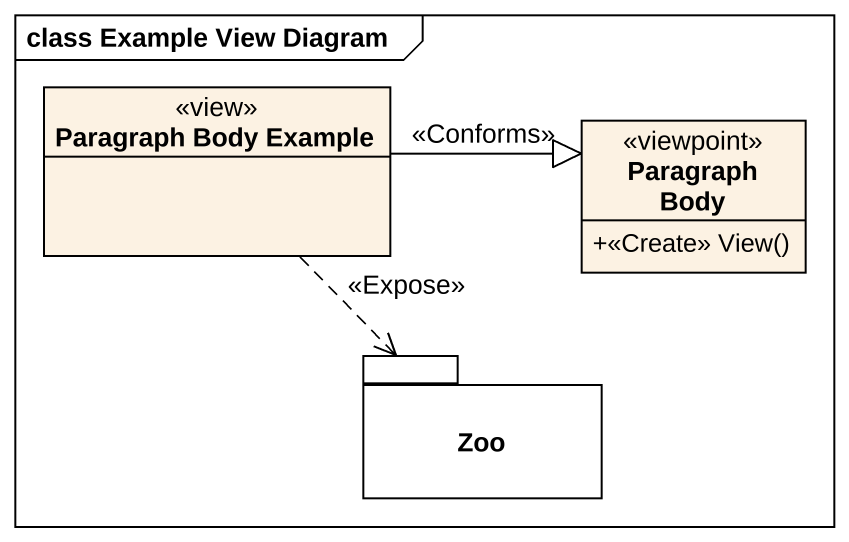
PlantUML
@startuml
mainframe class Example View Diagram
hide circle
hide empty members
skinparam classAttributeIconSize 0
class "Paragraph Body Example" as Paragraph_Body_Example <<view>>
class "Paragraph Body" as Paragraph_Body <<viewpoint>> {
  +<<Create>> View()
}
package Zoo {
}
Paragraph_Body_Example -right-|> Paragraph_Body : <<Conforms>>
Paragraph_Body_Example ..> Zoo : <<Expose>>
@enduml
